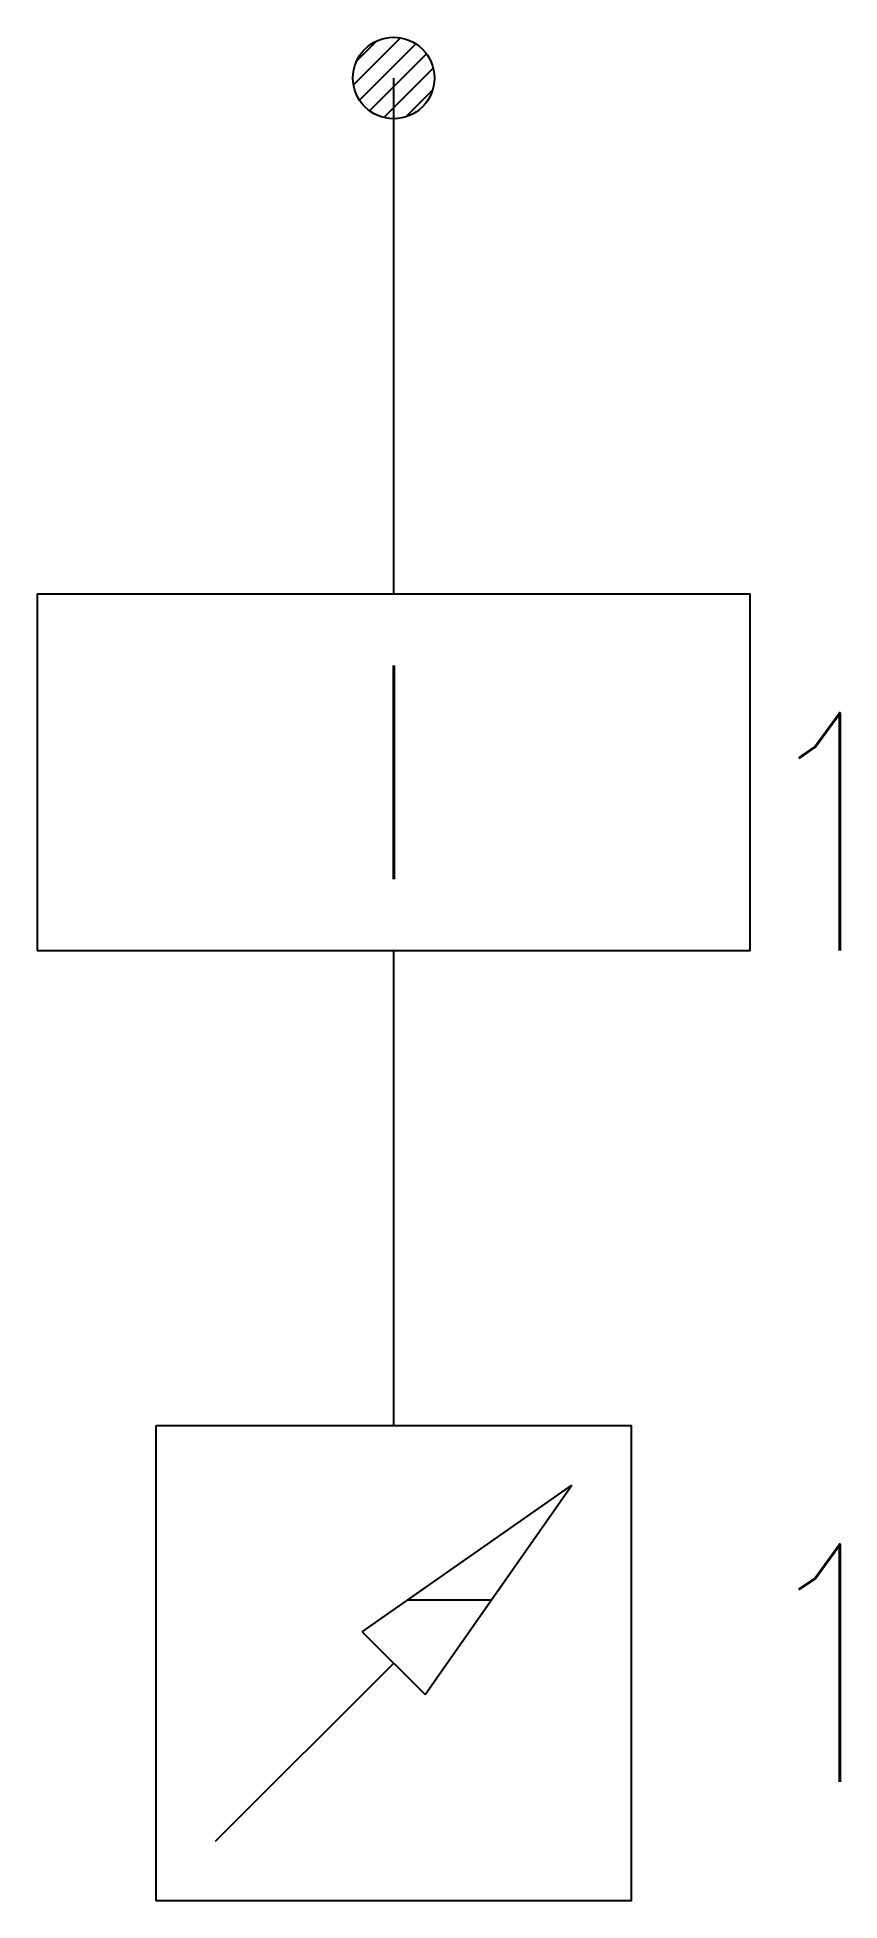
# Model space of a CAD drawing. Header units: millimetres. Extents: x 0 to 675, y 446 to 2015.
import ezdxf

# ---------------------------------------------------------------- set-up
doc = ezdxf.new("R2010")
doc.units = ezdxf.units.MM
doc.header["$LTSCALE"] = 1000
doc.header["$PDMODE"] = 1
doc.header["$PDSIZE"] = 1
doc.layers.add('E-ANNO-TEXT', color=6, linetype='Continuous')
doc.layers.add('E-EQUIP', color=4, linetype='Continuous')
doc.styles.add('E-TEXT', font='romans.shx', dxfattribs={"width": 0.8, "bigfont": 'hztxt.shx'})

# ---------------------------------------------------------------- blocks, each defined once
blk = doc.blocks.new('FA-输入模块')
blk.add_lwpolyline([(-3, 0), (3, 0), (3, 3), (-3, 3)], close=True)
at = {"color": 6, "insert": (0, 1.5), "char_height": 1.8, "width": 6, "attachment_point": 5, "line_spacing_factor": 0.6, "style": 'E-TEXT'}
blk.add_mtext('{\\W0.7;I}', dxfattribs=at)
blk = doc.blocks.new('FA-17-水流指示器')
h = blk.add_hatch()
h.set_pattern_fill('ANGLE', color=6)
h.set_pattern_definition([(0, (0, 0), (0, 6.985), [5.08, -1.905]), (90, (0, 0), (-6.985, 4e-16), [5.08, -1.905])])
h.paths.add_polyline_path([(1.5, 1.5), (-0.264, 0.264), (0.264, -0.264)])
at = {"color": 6}
for p, q in [((-0.264, 0.264), (1.5, 1.5)), ((0.264, -0.264), (1.5, 1.5)), ((-0.264, 0.264), (0.264, -0.264)), ((-1.5, -1.5), (0, 0))]:
    blk.add_line(p, q, dxfattribs=at)
blk.add_lwpolyline([(-2, 2), (2, 2), (2, -2), (-2, -2)], close=True)
for p in [(0, 2), (-2, 0), (2, 0), (0, -2)]:
    blk.add_point(p)

msp = doc.modelspace()

# ---------------------------------------------------------------- hatches: boundary and pattern name
at = {"layer": 'E-ANNO-TEXT'}
h = msp.add_hatch(dxfattribs=at)
h.set_pattern_fill('ANSI31', color=11, scale=100, style=0)
h.set_pattern_definition([(45, (-381152.82, -218630.726), (-8.83883476, 8.83883476), [])])
h.paths.add_polyline_path([(334.3, 1980.4, 1), (265.7, 1980.4, 1)])

# ---------------------------------------------------------------- linework, layer by layer
at = {"layer": 'E-ANNO-TEXT', "color": 11}
for p, q in [((300, 1545.3), (300, 1980.4)), ((300, 845.7), (300, 1245.7))]:
    msp.add_line(p, q, dxfattribs=at)
msp.add_circle((300, 1980.4), 34.3, dxfattribs=at)

# ---------------------------------------------------------------- block references
at = {"layer": 'E-EQUIP', "xscale": 100, "yscale": 100, "zscale": 100}
for name, p in [('FA-输入模块', (300, 1245.7)), ('FA-17-水流指示器', (300, 645.7))]:
    msp.add_blockref(name, p, dxfattribs=at)

# ---------------------------------------------------------------- texts
at = {"layer": 'E-ANNO-TEXT', "color": 6, "style": 'E-TEXT', "width": 0.8}
for p in [(600, 1245.7), (600, 545.7)]:
    msp.add_text('1', height=200, rotation=0, dxfattribs=at).set_placement(p)

doc.saveas('drawing.dxf')
